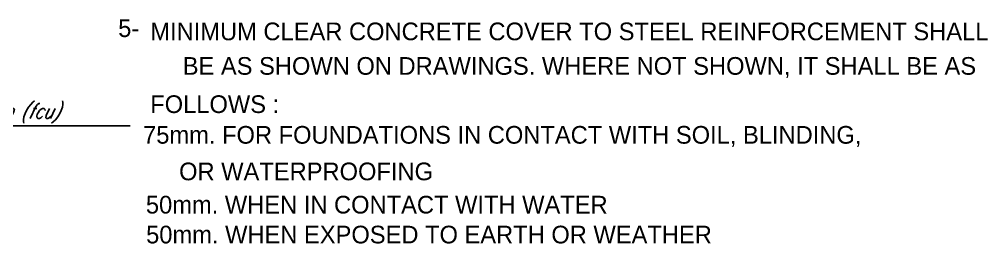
# Model space of a CAD drawing. Extents: x 166525 to 167198, y 178739 to 179747.
# Drawn here: x 166634.75 to 166657.31, y 179670.31 to 179675.54 of the extents above; entities that cross this region are included whole.
import ezdxf

# ---------------------------------------------------------------- set-up
doc = ezdxf.new("R2010")
doc.units = 0
doc.header["$MEASUREMENT"] = 0
doc.layers.add('FRAM-TXT', color=4, linetype='CONTINUOUS')
doc.styles.add('I', font='ITALIC', dxfattribs={"height": 1000})

msp = doc.modelspace()

# ---------------------------------------------------------------- linework, layer by layer
at = {"layer": 'FRAM-TXT'}
msp.add_line((166629.06873, 179673.05675, -4528.90625), (166637.33086, 179673.05675, -4528.90625), dxfattribs=at)

# ---------------------------------------------------------------- texts
at = {"layer": 'FRAM-TXT', "linetype": 'Continuous'}
for s, p in [(' 5-', (166636.89939, 179675.12643)), ('   MINIMUM CLEAR CONCRETE COVER TO STEEL REINFORCEMENT SHALL', (166637.34084, 179675.05111)), ('BE AS SHOWN ON DRAWINGS. WHERE NOT SHOWN, IT SHALL BE AS', (166638.55571, 179674.24584)), ('   FOLLOWS :', (166637.33889, 179673.35373)), ('   75mm. FOR FOUNDATIONS IN CONTACT WITH SOIL, BLINDING,', (166637.17267, 179672.63848)), ('OR WATERPROOFING', (166638.47104, 179671.78477)), ('   50mm. WHEN IN CONTACT WITH WATER', (166637.23808, 179671.00918)), ('   50mm. WHEN EXPOSED TO EARTH OR WEATHER', (166637.24319, 179670.3117))]:
    msp.add_text(s, height=0.4125, dxfattribs=at).set_placement(p)
at = {"layer": 'FRAM-TXT', "style": 'I', "oblique": 15, "width": 0.8}
msp.add_text('Design Compressive Strength (fcu)', height=0.34375, dxfattribs=at).set_placement((166629.14574, 179673.22869, 24218.75))

doc.saveas('drawing.dxf')
